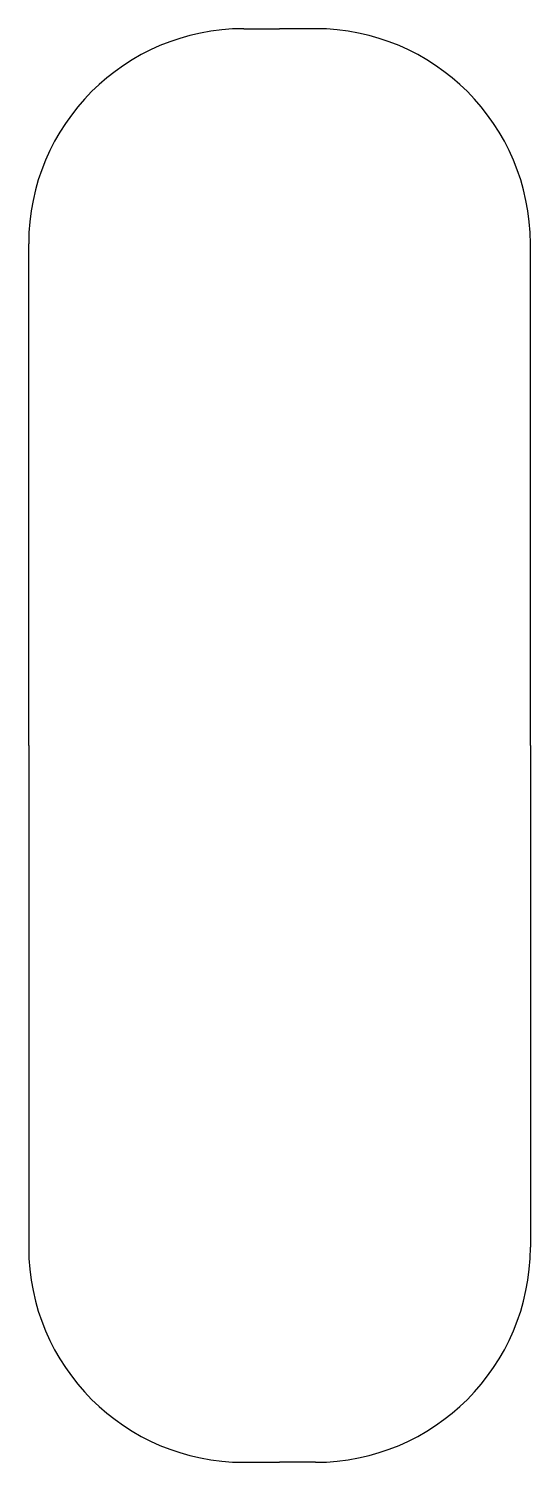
# Model space of a CAD drawing. Header units: millimetres. Extents: x -10 to 60, y 0 to 200.
import ezdxf

# ---------------------------------------------------------------- set-up
doc = ezdxf.new("R2010")
doc.units = ezdxf.units.MM
doc.layers.get('0').update_dxf_attribs({"linetype": 'CONTINUOUS'})

msp = doc.modelspace()

# ---------------------------------------------------------------- linework, layer by layer
for p, q in [((20, 200), (25, 200)), ((30, 200), (25, 200)), ((-10, 100), (-10, 170)), ((60, 100), (60, 170)), ((-10, 100), (-10, 30)), ((60, 100), (60, 30)), ((20, 0), (25, 0)), ((30, 0), (25, 0))]:
    msp.add_line(p, q)
for centre, start, end in [((20, 170), 90, 180), ((30, 170), 0, 90), ((20, 30), 180, 270), ((30, 30), -90, 0)]:
    msp.add_arc(centre, 30, start, end)

doc.saveas('drawing.dxf')
